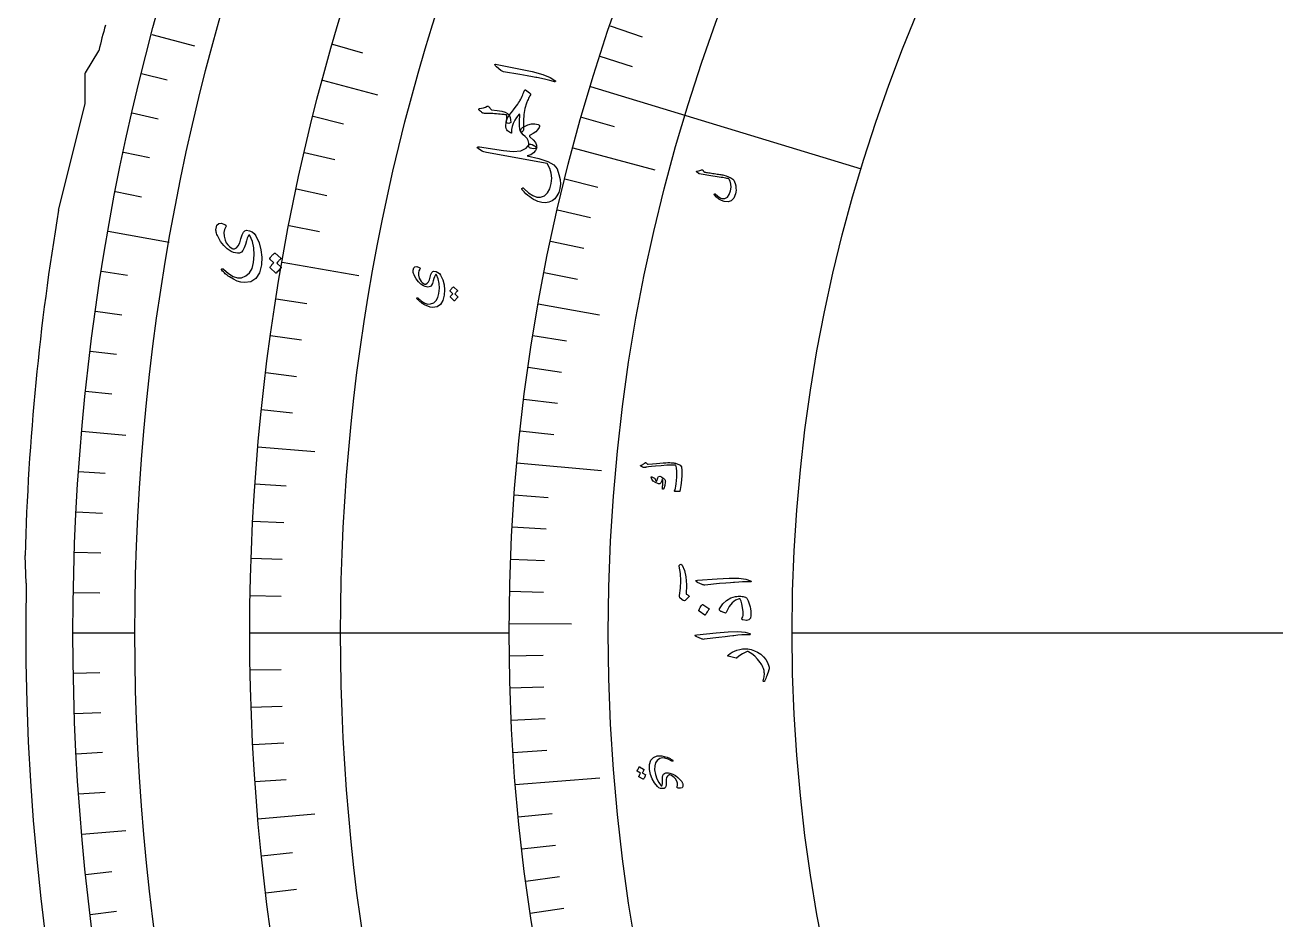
# Model space of a CAD drawing. Header units: millimetres. Extents: x -62 to 62, y -62 to 70.
# Drawn here: x -62.02 to -29.13, y -7.55 to 15.97 of the extents above; entities that cross this region are included whole.
import ezdxf

# ---------------------------------------------------------------- set-up
doc = ezdxf.new("R2010")
doc.units = ezdxf.units.MM
for name, color, linetype in [('CUT_OUTER', 1, 'Continuous'), ('ENGRAVE', 7, 'Continuous'), ('ENGRAVE_FINE', 8, 'Continuous'), ('TEXT', 5, 'Continuous')]:
    doc.layers.add(name, color=color, linetype=linetype)

msp = doc.modelspace()

# ---------------------------------------------------------------- linework, layer by layer
at = {"layer": 'CUT_OUTER'}
for points in [[(-61.1385, 11.1042), (-60.4396, 13.9005), (-60.4362, 13.9185), (-60.4351, 13.9368), (-60.4351, 14.7074), (-60.435, 14.7107), (-60.4334, 14.7136), (-60.0827, 15.298)], [(-61.9859, 1.3064), (-62.0202, 2.0266)]]:
    msp.add_lwpolyline(points, dxfattribs=at)
for centre, radius, start, end in [((-18.2667, 4.7593), 43.1236, 164.92811, 165.85458), ((4.2172, 0.1744), 66.2634, 170.505926, 178.39824), ((0.0001, -0.0001), 61.9999, 178.792518, 0.351695)]:
    msp.add_arc(centre, radius, start, end, dxfattribs=at)
at = {"layer": 'ENGRAVE'}
for points in [[(-58.6897, 15.7258), (-57.5668, 15.425)], [(-54.1981, 14.5223), (-52.7488, 14.134)], [(-47.1529, 14.3565), (-40.0355, 12.1895)], [(-47.6143, 12.743), (-45.4582, 12.1659)], [(-59.8369, 10.5509), (-58.2341, 10.2683)], [(-55.2576, 9.7434), (-53.2426, 9.3881)], [(-48.5267, 8.6408), (-46.9152, 8.3538)], [(-60.5288, 5.2956), (-59.3707, 5.1943)], [(-55.8965, 4.8903), (-54.4018, 4.7595)], [(-49.0874, 4.4641), (-46.8646, 4.2619)], [(-60.76, 0), (-59.1325, 0)], [(-56.11, 0), (-49.29, 0)], [(-49.2894, 0.2428), (-47.6526, 0.2347)], [(-41.85, 0), (41.85, 0)], [(-49.128, -3.9925), (-46.9034, -3.8117)], [(-55.8965, -4.8903), (-54.4018, -4.7595)], [(-60.5288, -5.2956), (-59.3707, -5.1943)]]:
    msp.add_lwpolyline(points, dxfattribs=at)
for radius in [60.76, 60.76, 59.1325, 56.11, 56.11, 53.723, 49.29, 49.29, 46.686, 41.85, 41.85]:
    msp.add_circle((0, 0), radius, dxfattribs=at)
at = {"layer": 'ENGRAVE_FINE'}
for points in [[(-46.6374, 15.9516), (-45.7927, 15.6627)], [(-53.9364, 15.466), (-53.1497, 15.2404)], [(-46.9019, 15.1565), (-46.0523, 14.8819)], [(-58.9552, 14.6992), (-58.2784, 14.5304)], [(-59.2027, 13.668), (-58.5231, 13.5111)], [(-54.4433, 13.5742), (-53.6492, 13.3762)], [(-47.3904, 13.5519), (-46.532, 13.3064)], [(-59.4322, 12.6327), (-58.75, 12.4877)], [(-54.6719, 12.622), (-53.8745, 12.4379)], [(-47.8245, 11.9299), (-46.9582, 11.7138)], [(-59.6437, 11.5936), (-58.959, 11.4605)], [(-54.8839, 11.6659), (-54.0833, 11.4958)], [(-48.0209, 11.1129), (-47.1511, 10.9116)], [(-55.0791, 10.7063), (-54.2757, 10.5501)], [(-48.2035, 10.2922), (-47.3303, 10.1058)], [(-60.0119, 9.505), (-59.323, 9.3958)], [(-48.3721, 9.4681), (-47.4959, 9.2966)], [(-55.4192, 8.7775), (-54.6109, 8.6495)], [(-60.1687, 8.4562), (-59.478, 8.3591)], [(-55.5639, 7.809), (-54.7535, 7.6951)], [(-48.6672, 7.8105), (-47.7857, 7.669)], [(-60.3071, 7.4048), (-59.6148, 7.3198)], [(-48.7936, 6.9774), (-47.9098, 6.851)], [(-55.6918, 6.8381), (-54.8795, 6.7384)], [(-60.4272, 6.3511), (-59.7335, 6.2782)], [(-48.9058, 6.1418), (-48.02, 6.0306)], [(-55.8026, 5.8651), (-54.9887, 5.7795)], [(-49.0038, 5.304), (-48.1162, 5.2079)], [(-60.612, 4.2384), (-59.9162, 4.1897)], [(-55.9733, 3.914), (-55.1569, 3.8569)], [(-49.1567, 3.6224), (-48.2663, 3.5568)], [(-60.6767, 3.1799), (-59.9802, 3.1434)], [(-56.0331, 2.9366), (-55.2158, 2.8937)], [(-49.2116, 2.7792), (-48.3202, 2.7289)], [(-60.723, 2.1205), (-60.0259, 2.0962)], [(-56.0758, 1.9582), (-55.2579, 1.9296)], [(-49.252, 1.9347), (-48.3599, 1.8997)], [(-60.7507, 1.0604), (-60.0534, 1.0482)], [(-49.278, 1.0891), (-48.3854, 1.0694)], [(-56.1015, 0.9793), (-55.2832, 0.965)], [(-49.2863, -0.6042), (-48.3936, -0.5932)], [(-56.1015, -0.9793), (-55.2832, -0.965)], [(-60.7507, -1.0604), (-60.0534, -1.0482)], [(-49.2686, -1.4514), (-48.3762, -1.4251)], [(-56.0758, -1.9582), (-55.2579, -1.9296)], [(-60.723, -2.1205), (-60.0259, -2.0962)], [(-49.2364, -2.2987), (-48.3445, -2.2571)], [(-56.0331, -2.9366), (-55.2158, -2.8937)], [(-60.6767, -3.1799), (-59.9802, -3.1434)], [(-49.1895, -3.1458), (-48.2985, -3.0888)], [(-55.9733, -3.914), (-55.1569, -3.8569)], [(-60.612, -4.2384), (-59.9162, -4.1897)], [(-49.0519, -4.8384), (-48.1635, -4.7508)], [(-48.9612, -5.6834), (-48.0744, -5.5805)], [(-55.8026, -5.8651), (-54.9887, -5.7795)], [(-60.4272, -6.3511), (-59.7335, -6.2782)], [(-48.8559, -6.5273), (-47.971, -6.409)], [(-55.6918, -6.8381), (-54.8795, -6.7384)], [(-48.736, -7.3696), (-47.8532, -7.2361)], [(-60.3071, -7.4048), (-59.6148, -7.3198)]]:
    msp.add_lwpolyline(points, dxfattribs=at)
at = {"layer": 'TEXT'}
for points in [[(-49.6244, 14.8754), (-49.6598, 14.9103), (-49.6693, 14.9327), (-49.6527, 14.9425), (-49.61, 14.9397), (-49.0357, 14.8245), (-48.6836, 14.7523), (-48.4079, 14.6763), (-48.2084, 14.5971), (-48.085, 14.5149), (-48.0761, 14.5041), (-48.0722, 14.4957), (-48.0731, 14.4896), (-48.0788, 14.486), (-48.0867, 14.484), (-48.0962, 14.4838), (-48.1074, 14.4853), (-48.1203, 14.4886), (-48.219, 14.5183), (-48.325, 14.5453), (-48.4385, 14.5695), (-48.5592, 14.5909), (-48.5906, 14.5971), (-48.6757, 14.6128), (-48.8144, 14.638), (-49.0068, 14.6727), (-49.4348, 14.7451), (-49.4571, 14.7505), (-49.477, 14.7577), (-49.4944, 14.7667), (-49.5095, 14.7776)], [(-49.2489, 13.1355), (-49.2819, 13.1525), (-49.3105, 13.1724), (-49.3346, 13.1951), (-49.3542, 13.2207), (-49.3689, 13.254), (-49.3769, 13.2946), (-49.3783, 13.3424), (-49.3731, 13.3975), (-49.3678, 13.4269), (-49.3608, 13.4552), (-49.3521, 13.4824), (-49.3416, 13.5085), (-49.3298, 13.5336), (-49.3167, 13.5577), (-49.3025, 13.5809), (-49.2872, 13.6032), (-49.2305, 13.6774), (-49.18, 13.7437), (-49.1357, 13.8022), (-49.0977, 13.853), (-49.0659, 13.8961), (-49.0404, 13.9317), (-49.0212, 13.9599), (-49.0082, 13.9807), (-48.9874, 14.0213), (-48.968, 14.0607), (-48.9502, 14.099), (-48.9339, 14.1362), (-48.919, 14.1718), (-48.9052, 14.2052), (-48.8927, 14.2364), (-48.8815, 14.2655), (-48.8788, 14.2699), (-48.8742, 14.2715), (-48.8675, 14.2703), (-48.8589, 14.2664), (-48.8227, 14.2451), (-48.7892, 14.2206), (-48.7586, 14.1928), (-48.7307, 14.1619), (-48.728, 14.1569), (-48.7269, 14.1515), (-48.7275, 14.1456), (-48.7298, 14.1393), (-48.7472, 14.1078), (-48.7635, 14.0774), (-48.7787, 14.048), (-48.7928, 14.0197), (-48.8056, 13.9926), (-48.817, 13.9668), (-48.8269, 13.9423), (-48.8353, 13.919), (-48.8775, 13.7767), (-48.9042, 13.6218), (-48.9154, 13.4543), (-48.9108, 13.2745), (-48.9109, 13.2437), (-48.9154, 13.2165), (-48.9245, 13.1931), (-48.9382, 13.1733), (-48.9534, 13.1602), (-48.9673, 13.1565), (-48.9799, 13.1624), (-48.9912, 13.1777), (-49.0073, 13.2329), (-49.0165, 13.3236), (-49.0185, 13.4499), (-49.0132, 13.6118), (-49.0138, 13.6185), (-49.0149, 13.6235), (-49.0165, 13.6267), (-49.0185, 13.6282), (-49.0349, 13.6197), (-49.0605, 13.5902), (-49.0954, 13.5397), (-49.1393, 13.468), (-49.1823, 13.3854), (-49.2117, 13.304), (-49.2273, 13.2239), (-49.2291, 13.145), (-49.2294, 13.1377), (-49.2328, 13.1336), (-49.2393, 13.1329), (-49.2489, 13.1355)], [(-50.0377, 13.7016), (-50.0464, 13.7087), (-50.0543, 13.7153), (-50.0615, 13.7211), (-50.0679, 13.7263), (-50.0735, 13.7307), (-50.078, 13.7344), (-50.0816, 13.7374), (-50.084, 13.7395), (-50.088, 13.7447), (-50.0904, 13.7501), (-50.0912, 13.7557), (-50.0903, 13.7615), (-50.0881, 13.7668), (-50.0847, 13.7707), (-50.0801, 13.7734), (-50.0743, 13.7748), (-50.0155, 13.7833), (-49.9609, 13.7967), (-49.9105, 13.8149), (-49.8643, 13.8381), (-49.8527, 13.8425), (-49.8416, 13.8419), (-49.8309, 13.8364), (-49.8207, 13.826), (-49.7589, 13.7459), (-49.6033, 13.728), (-49.4858, 13.7079), (-49.395, 13.6822), (-49.331, 13.6513), (-49.2938, 13.615), (-49.2791, 13.5839), (-49.2659, 13.5394), (-49.2542, 13.4813), (-49.244, 13.4096), (-49.3018, 13.3871), (-49.3401, 13.3897), (-49.3589, 13.4176), (-49.3582, 13.4706), (-49.3531, 13.5096), (-49.3501, 13.5451), (-49.3493, 13.5771), (-49.3507, 13.6057), (-49.3608, 13.609), (-49.3757, 13.6123), (-49.3955, 13.6155), (-49.42, 13.6186), (-49.4494, 13.6218), (-49.4839, 13.6252), (-49.5234, 13.629), (-49.5678, 13.633), (-49.6227, 13.6381), (-49.6742, 13.6425), (-49.7223, 13.646), (-49.7671, 13.6488), (-49.8088, 13.6507), (-49.8475, 13.6517), (-49.8832, 13.6516), (-49.9159, 13.6506), (-49.9419, 13.6504), (-49.9624, 13.6519), (-49.9776, 13.6551), (-49.9874, 13.66), (-49.9956, 13.6678), (-50.0067, 13.6773), (-50.0207, 13.6885), (-50.0377, 13.7016)], [(-48.995, 13.1911), (-48.9837, 13.2214), (-48.9644, 13.2495), (-48.9371, 13.2754), (-48.9017, 13.2991), (-48.8012, 13.3485), (-48.7058, 13.375), (-48.6153, 13.3787), (-48.5298, 13.3598), (-48.5071, 13.3472), (-48.4953, 13.3301), (-48.4944, 13.3082), (-48.5043, 13.2817), (-48.541, 13.2217), (-48.5921, 13.1678), (-48.6574, 13.1197), (-48.7372, 13.0775), (-48.7531, 13.0676), (-48.7589, 13.0563), (-48.7546, 13.0435), (-48.7403, 13.0292), (-48.6549, 12.9584), (-48.5977, 12.8872), (-48.5684, 12.8157), (-48.5672, 12.7437), (-48.571, 12.7373), (-48.5789, 12.7321), (-48.5907, 12.7279), (-48.6066, 12.7247), (-48.6517, 12.7228), (-48.6912, 12.7261), (-48.7249, 12.7346), (-48.753, 12.7483), (-48.7629, 12.7574), (-48.7698, 12.7687), (-48.7736, 12.7822), (-48.7744, 12.798), (-48.7741, 12.8713), (-48.7891, 12.9361), (-48.8195, 12.9925), (-48.8653, 13.0405), (-48.919, 13.087), (-48.9585, 13.1276), (-48.9838, 13.1623), (-48.995, 13.1911)], [(-49.4418, 12.6707), (-49.1834, 12.6483), (-48.9827, 12.669), (-48.8395, 12.7325), (-48.7538, 12.8391), (-48.7402, 12.8438), (-48.7165, 12.8403), (-48.6827, 12.8287), (-48.6387, 12.8088), (-48.6045, 12.7916), (-48.5811, 12.7754), (-48.5684, 12.7601), (-48.5666, 12.7459), (-48.5985, 12.6711), (-48.6511, 12.6106), (-48.7245, 12.5646), (-48.8186, 12.533), (-48.5101, 12.4667), (-48.2762, 12.3871), (-48.1168, 12.2945), (-48.0319, 12.1892), (-47.9805, 12.0436), (-47.9505, 11.9099), (-47.9423, 11.7877), (-47.9557, 11.677), (-47.9877, 11.5709), (-48.0329, 11.4814), (-48.0914, 11.4084), (-48.1633, 11.3518), (-48.2457, 11.3146), (-48.3357, 11.2996), (-48.4333, 11.307), (-48.5385, 11.3368), (-48.5929, 11.3601), (-48.6463, 11.3876), (-48.6988, 11.4193), (-48.7503, 11.4551), (-48.8007, 11.4953), (-48.8501, 11.5401), (-48.8984, 11.5893), (-48.9455, 11.6431), (-48.9502, 11.6505), (-48.9529, 11.6582), (-48.9538, 11.666), (-48.9528, 11.674), (-48.9504, 11.6802), (-48.9465, 11.6852), (-48.941, 11.6889), (-48.934, 11.6914), (-48.9261, 11.6917), (-48.918, 11.6893), (-48.9096, 11.6842), (-48.9009, 11.6762), (-48.7823, 11.5647), (-48.6705, 11.4901), (-48.5657, 11.4519), (-48.4678, 11.4501), (-48.364, 11.4875), (-48.282, 11.5602), (-48.2216, 11.6681), (-48.1826, 11.8114), (-48.1719, 11.9441), (-48.1858, 12.0753), (-48.2243, 12.2051), (-48.2874, 12.3337), (-49.884, 12.6218), (-49.9222, 12.6288), (-49.954, 12.6364), (-49.9795, 12.6445), (-49.9988, 12.6533), (-50.1259, 12.7331), (-50.1334, 12.7532), (-50.1262, 12.7658), (-50.1043, 12.7709), (-50.0678, 12.7684)], [(-44.356, 12.1091), (-44.3595, 12.1126), (-44.3616, 12.1165), (-44.3624, 12.1208), (-44.3617, 12.1254), (-44.3597, 12.1296), (-44.3564, 12.1328), (-44.3518, 12.1349), (-44.3458, 12.1358), (-44.3113, 12.1401), (-44.2809, 12.1464), (-44.2544, 12.1547), (-44.2318, 12.165), (-44.224, 12.1677), (-44.2161, 12.1669), (-44.208, 12.1626), (-44.1998, 12.1547), (-44.1961, 12.1501), (-44.1925, 12.1457), (-44.189, 12.1415), (-44.1856, 12.1376), (-44.1825, 12.1339), (-44.1796, 12.1304), (-44.1771, 12.1272), (-44.1748, 12.1243), (-44.1705, 12.1193), (-44.165, 12.115), (-44.1582, 12.1115), (-44.15, 12.1087), (-44.1262, 12.1039), (-44.1002, 12.0991), (-44.0719, 12.0941), (-44.0414, 12.0892), (-44.0087, 12.084), (-43.9737, 12.0786), (-43.9366, 12.073), (-43.8972, 12.0671), (-43.8578, 12.0618), (-43.8208, 12.0565), (-43.7863, 12.0513), (-43.7542, 12.046), (-43.7244, 12.0409), (-43.6969, 12.0359), (-43.6716, 12.0311), (-43.6485, 12.0264), (-43.5809, 12.0097), (-43.5189, 11.9867), (-43.4625, 11.9575), (-43.4115, 11.922), (-43.3837, 11.8935), (-43.3612, 11.8552), (-43.3442, 11.807), (-43.3325, 11.7489), (-43.3263, 11.6878), (-43.3253, 11.6318), (-43.3296, 11.5808), (-43.3392, 11.5348), (-43.385, 11.4255), (-43.4495, 11.3555), (-43.533, 11.3247), (-43.6354, 11.3333), (-43.707, 11.3582), (-43.7736, 11.396), (-43.8351, 11.4466), (-43.8917, 11.5103), (-43.8947, 11.5148), (-43.8962, 11.5191), (-43.8961, 11.5231), (-43.8945, 11.527), (-43.8918, 11.5308), (-43.8888, 11.5335), (-43.8856, 11.535), (-43.8822, 11.5354), (-43.8773, 11.535), (-43.8728, 11.5336), (-43.8688, 11.5313), (-43.8653, 11.528), (-43.8129, 11.481), (-43.767, 11.4461), (-43.7275, 11.4232), (-43.6944, 11.4123), (-43.6162, 11.4159), (-43.5529, 11.4513), (-43.5045, 11.5185), (-43.4708, 11.6175), (-43.4563, 11.7109), (-43.4584, 11.7942), (-43.4769, 11.8675), (-43.5121, 11.9308), (-43.536, 11.9363), (-43.5641, 11.942), (-43.5963, 11.9481), (-43.6327, 11.9544), (-43.6734, 11.9611), (-43.7185, 11.9679), (-43.7679, 11.975), (-43.8218, 11.9822), (-43.8772, 11.9902), (-43.9317, 11.9983), (-43.9852, 12.0065), (-44.0378, 12.0149), (-44.0895, 12.0234), (-44.1401, 12.0321), (-44.1898, 12.0412), (-44.2385, 12.0505), (-44.2859, 12.0575), (-44.2911, 12.0592), (-44.2958, 12.0613), (-44.3, 12.0638), (-44.3037, 12.0668)], [(-56.7399, 10.6647), (-56.7771, 10.5976), (-56.793, 10.5179), (-56.7873, 10.4256), (-56.7602, 10.321), (-56.7286, 10.252), (-56.6868, 10.1919), (-56.6348, 10.1406), (-56.5728, 10.098), (-56.5598, 10.0926), (-56.5458, 10.0898), (-56.5307, 10.0897), (-56.5146, 10.0922), (-56.4613, 10.1187), (-56.4152, 10.1709), (-56.3763, 10.2486), (-56.3446, 10.352), (-56.3142, 10.4542), (-56.2799, 10.5261), (-56.2418, 10.5677), (-56.1999, 10.5791), (-56.1191, 10.566), (-56.0506, 10.5368), (-55.9941, 10.4917), (-55.9497, 10.4305), (-55.8677, 10.2477), (-55.8166, 10.0601), (-55.7962, 9.8677), (-55.8065, 9.6699), (-55.8577, 9.461), (-55.9489, 9.3134), (-56.0807, 9.2271), (-56.2533, 9.202), (-56.3439, 9.2137), (-56.4396, 9.2427), (-56.5404, 9.2889), (-56.6463, 9.3524), (-56.6752, 9.3733), (-56.7029, 9.3944), (-56.7295, 9.4158), (-56.7548, 9.4374), (-56.7791, 9.4594), (-56.8025, 9.4819), (-56.8249, 9.5051), (-56.8463, 9.5288), (-56.8548, 9.541), (-56.8573, 9.5512), (-56.854, 9.5591), (-56.8448, 9.565), (-56.8342, 9.5673), (-56.8241, 9.5666), (-56.8145, 9.5629), (-56.8054, 9.5561), (-56.6742, 9.4407), (-56.5511, 9.365), (-56.4362, 9.3288), (-56.3296, 9.3317), (-56.2101, 9.378), (-56.1175, 9.4595), (-56.0517, 9.5761), (-56.0124, 9.7281), (-55.9936, 9.9283), (-56.0027, 10.1134), (-56.0399, 10.2836), (-56.1053, 10.4391), (-56.1115, 10.4489), (-56.1186, 10.4535), (-56.1267, 10.4529), (-56.1357, 10.4471), (-56.1555, 10.4203), (-56.177, 10.3716), (-56.2003, 10.3007), (-56.2252, 10.2079), (-56.2544, 10.114), (-56.2899, 10.0447), (-56.3317, 10), (-56.3799, 9.9798), (-56.4331, 9.9759), (-56.487, 9.9817), (-56.5419, 9.9974), (-56.5975, 10.0229), (-56.7033, 10.0924), (-56.7965, 10.1797), (-56.8771, 10.2846), (-56.9448, 10.4073), (-56.9603, 10.4395), (-56.9731, 10.4704), (-56.9833, 10.4999), (-56.9909, 10.5281), (-56.9961, 10.5549), (-56.999, 10.5801), (-56.9996, 10.6038), (-56.9979, 10.6259), (-56.9742, 10.709), (-56.9277, 10.754), (-56.8584, 10.7607), (-56.7665, 10.7293), (-56.743, 10.7142), (-56.7307, 10.6985), (-56.7297, 10.682), (-56.7399, 10.6647)], [(-55.5801, 9.8204), (-55.5824, 9.8236), (-55.5834, 9.8276), (-55.583, 9.8326), (-55.5814, 9.8385), (-55.5695, 9.8583), (-55.5569, 9.8774), (-55.5436, 9.8956), (-55.5295, 9.913), (-55.5146, 9.9296), (-55.4986, 9.9456), (-55.4817, 9.9611), (-55.4636, 9.9759), (-55.4585, 9.9784), (-55.4534, 9.9791), (-55.4484, 9.9777), (-55.4434, 9.9745), (-55.2943, 9.841), (-55.2926, 9.8377), (-55.2934, 9.8336), (-55.2966, 9.8284), (-55.3022, 9.8224), (-55.3071, 9.8184), (-55.3141, 9.8117), (-55.323, 9.8023), (-55.3341, 9.7902), (-55.3473, 9.7753), (-55.3629, 9.7575), (-55.3808, 9.7368), (-55.4011, 9.7131), (-55.2852, 9.6084), (-55.2819, 9.604), (-55.2817, 9.599), (-55.2848, 9.5934), (-55.2912, 9.5873), (-55.2966, 9.582), (-55.3049, 9.5736), (-55.316, 9.5621), (-55.3299, 9.5474), (-55.3466, 9.5293), (-55.3663, 9.5076), (-55.3888, 9.4822), (-55.4142, 9.4531), (-55.4181, 9.4503), (-55.4217, 9.4493), (-55.4249, 9.4503), (-55.4279, 9.4532), (-55.5709, 9.5867), (-55.5732, 9.5899), (-55.5742, 9.594), (-55.5739, 9.599), (-55.5723, 9.6048), (-55.5631, 9.6219), (-55.5531, 9.6383), (-55.5422, 9.654), (-55.5305, 9.6689), (-55.518, 9.6832), (-55.5049, 9.6967), (-55.4912, 9.7097), (-55.4769, 9.7219)], [(-51.6389, 9.5586), (-51.6643, 9.5124), (-51.6751, 9.4577), (-51.6711, 9.3943), (-51.6523, 9.3224), (-51.6305, 9.2751), (-51.6017, 9.2338), (-51.566, 9.1986), (-51.5233, 9.1693), (-51.5144, 9.1656), (-51.5047, 9.1637), (-51.4944, 9.1636), (-51.4833, 9.1654), (-51.4466, 9.1836), (-51.415, 9.2195), (-51.3883, 9.2731), (-51.3666, 9.3442), (-51.3458, 9.4146), (-51.3224, 9.4641), (-51.2962, 9.4928), (-51.2674, 9.5008), (-51.2119, 9.4919), (-51.1647, 9.472), (-51.1258, 9.441), (-51.0952, 9.3989), (-51.0386, 9.273), (-51.0034, 9.1438), (-50.9894, 9.011), (-50.9966, 8.8746), (-51.032, 8.7304), (-51.095, 8.6287), (-51.1858, 8.5694), (-51.3045, 8.5524), (-51.3668, 8.5606), (-51.4325, 8.5807), (-51.5017, 8.6127), (-51.5744, 8.6566), (-51.5942, 8.671), (-51.6133, 8.6856), (-51.6315, 8.7003), (-51.6489, 8.7152), (-51.6655, 8.7304), (-51.6816, 8.7459), (-51.6969, 8.7619), (-51.7116, 8.7782), (-51.7174, 8.7866), (-51.7192, 8.7936), (-51.7169, 8.7991), (-51.7105, 8.8031), (-51.7032, 8.8047), (-51.6963, 8.8042), (-51.6897, 8.8016), (-51.6835, 8.7969), (-51.5935, 8.7174), (-51.509, 8.6651), (-51.43, 8.64), (-51.3567, 8.6418), (-51.2744, 8.6736), (-51.2106, 8.7296), (-51.1652, 8.81), (-51.1381, 8.9147), (-51.1251, 9.0527), (-51.1314, 9.1803), (-51.157, 9.2976), (-51.2022, 9.4046), (-51.2064, 9.4113), (-51.2113, 9.4144), (-51.2169, 9.414), (-51.2231, 9.41), (-51.2367, 9.3915), (-51.2514, 9.3579), (-51.2673, 9.3091), (-51.2844, 9.2451), (-51.3044, 9.1805), (-51.3288, 9.1328), (-51.3575, 9.102), (-51.3907, 9.0881), (-51.4272, 9.0854), (-51.4643, 9.0894), (-51.502, 9.1001), (-51.5403, 9.1176), (-51.613, 9.1654), (-51.6771, 9.2253), (-51.7326, 9.2974), (-51.7793, 9.3815), (-51.79, 9.4036), (-51.7988, 9.4248), (-51.8059, 9.4451), (-51.8112, 9.4645), (-51.8148, 9.4828), (-51.8168, 9.5001), (-51.8172, 9.5164), (-51.8161, 9.5315), (-51.8, 9.5886), (-51.7681, 9.6195), (-51.7206, 9.6243), (-51.6573, 9.6029), (-51.6411, 9.5926), (-51.6326, 9.5818), (-51.6319, 9.5705), (-51.6389, 9.5586)], [(-50.8408, 8.9785), (-50.8424, 8.9807), (-50.843, 8.9835), (-50.8428, 8.9869), (-50.8417, 8.991), (-50.8335, 9.0047), (-50.8248, 9.0179), (-50.8156, 9.0304), (-50.806, 9.0425), (-50.7957, 9.054), (-50.7847, 9.0651), (-50.7731, 9.0758), (-50.7607, 9.086), (-50.7571, 9.0878), (-50.7536, 9.0882), (-50.7502, 9.0873), (-50.7468, 9.0851), (-50.6443, 8.9929), (-50.6431, 8.9907), (-50.6436, 8.9878), (-50.6458, 8.9843), (-50.6497, 8.9801), (-50.6531, 8.9773), (-50.6579, 8.9727), (-50.664, 8.9662), (-50.6716, 8.9578), (-50.6807, 8.9475), (-50.6915, 8.9352), (-50.7038, 8.9208), (-50.7178, 8.9045), (-50.6382, 8.8322), (-50.6359, 8.8291), (-50.6358, 8.8256), (-50.638, 8.8218), (-50.6423, 8.8175), (-50.6461, 8.8139), (-50.6518, 8.8081), (-50.6594, 8.8001), (-50.669, 8.7899), (-50.6805, 8.7774), (-50.6941, 8.7624), (-50.7096, 8.7449), (-50.7271, 8.7247), (-50.7298, 8.7228), (-50.7323, 8.7222), (-50.7345, 8.7228), (-50.7365, 8.7248), (-50.8346, 8.8171), (-50.8362, 8.8193), (-50.8369, 8.8221), (-50.8367, 8.8256), (-50.8356, 8.8296), (-50.8293, 8.8414), (-50.8224, 8.8527), (-50.8149, 8.8636), (-50.8068, 8.8739), (-50.7982, 8.8837), (-50.7891, 8.8931), (-50.7797, 8.9021), (-50.7699, 8.9105)], [(-45.8215, 4.4012), (-45.8058, 4.4077), (-45.7909, 4.4147), (-45.7767, 4.4221), (-45.7632, 4.4299), (-45.7505, 4.4382), (-45.7385, 4.4472), (-45.7272, 4.4567), (-45.7167, 4.4669), (-45.711, 4.4706), (-45.7046, 4.4714), (-45.6977, 4.4693), (-45.6902, 4.4643), (-45.6509, 4.4347), (-45.6466, 4.4318), (-45.643, 4.4297), (-45.6399, 4.4283), (-45.6375, 4.4277), (-45.5223, 4.4399), (-45.4182, 4.4501), (-45.3253, 4.4583), (-45.2436, 4.4645), (-45.1731, 4.4687), (-45.114, 4.4708), (-45.0663, 4.4708), (-45.03, 4.4688), (-44.9617, 4.462), (-44.9402, 4.4586), (-44.9187, 4.4542), (-44.8972, 4.4487), (-44.8758, 4.4422), (-44.8543, 4.4346), (-44.8329, 4.4257), (-44.8115, 4.4156), (-44.7902, 4.4043), (-44.7613, 4.3593), (-44.7477, 4.2652), (-44.7493, 4.1218), (-44.7655, 3.9292), (-44.7728, 3.8692), (-44.7811, 3.8139), (-44.7903, 3.7631), (-44.8005, 3.717), (-44.8027, 3.7129), (-44.8056, 3.7101), (-44.8093, 3.7086), (-44.8138, 3.7083), (-44.8353, 3.7088), (-44.8548, 3.7094), (-44.8724, 3.7101), (-44.8881, 3.711), (-44.9019, 3.7119), (-44.9142, 3.7129), (-44.9249, 3.7141), (-44.9341, 3.7155), (-44.9391, 3.7165), (-44.9419, 3.7186), (-44.9422, 3.7217), (-44.9402, 3.7258), (-44.9277, 3.7575), (-44.9169, 3.7988), (-44.9079, 3.8497), (-44.9007, 3.9102), (-44.8846, 4.0914), (-44.8801, 4.2339), (-44.8875, 4.3379), (-44.907, 4.4032), (-44.9495, 4.4073), (-45.0274, 4.4062), (-45.1408, 4.3999), (-45.2897, 4.3883), (-45.4389, 4.3753), (-45.5518, 4.3649), (-45.6284, 4.3572), (-45.6687, 4.3522), (-45.6797, 4.3505), (-45.6901, 4.3489), (-45.6997, 4.3474), (-45.7087, 4.346), (-45.7168, 4.3448), (-45.724, 4.3436), (-45.7303, 4.3425), (-45.7358, 4.3415), (-45.7476, 4.3401), (-45.7587, 4.3408), (-45.7691, 4.3436), (-45.7787, 4.3484), (-45.8291, 4.3804), (-45.8325, 4.383), (-45.8346, 4.3856), (-45.8355, 4.3883), (-45.8352, 4.391), (-45.833, 4.3942), (-45.83, 4.397), (-45.8262, 4.3993), (-45.8215, 4.4012)], [(-45.558, 4.0898), (-45.5574, 4.0924), (-45.5562, 4.0946), (-45.5542, 4.0964), (-45.5517, 4.0977), (-45.5494, 4.0981), (-45.5471, 4.098), (-45.5446, 4.0976), (-45.5419, 4.0969), (-45.4706, 4.0606), (-45.4635, 4.0564), (-45.4581, 4.0521), (-45.4544, 4.0477), (-45.4525, 4.0434), (-45.4491, 4.0253), (-45.4439, 4.0096), (-45.4369, 3.9965), (-45.4281, 3.9859), (-45.4232, 3.9835), (-45.4175, 3.9857), (-45.4112, 3.9924), (-45.404, 4.0037), (-45.4006, 4.0113), (-45.3974, 4.0192), (-45.3943, 4.0274), (-45.3913, 4.0358), (-45.3885, 4.0447), (-45.3859, 4.0539), (-45.3833, 4.0637), (-45.3809, 4.0739), (-45.363, 4.1082), (-45.3317, 4.1169), (-45.2871, 4.0999), (-45.2292, 4.0574), (-45.2123, 4.0406), (-45.1994, 4.0244), (-45.1905, 4.009), (-45.1856, 3.9943), (-45.1838, 3.9784), (-45.1843, 3.9568), (-45.1873, 3.9294), (-45.1928, 3.8962), (-45.1959, 3.8792), (-45.1995, 3.8632), (-45.2035, 3.8482), (-45.2079, 3.834), (-45.2126, 3.8207), (-45.2171, 3.8083), (-45.2216, 3.7968), (-45.226, 3.7861), (-45.2303, 3.7797), (-45.235, 3.7753), (-45.24, 3.7728), (-45.2454, 3.7723), (-45.2508, 3.7736), (-45.2545, 3.7765), (-45.2565, 3.7811), (-45.2568, 3.7873), (-45.2565, 3.807), (-45.2557, 3.8292), (-45.2546, 3.8541), (-45.253, 3.8816), (-45.2501, 3.9329), (-45.2497, 3.9731), (-45.2517, 4.0022), (-45.2564, 4.0203), (-45.2578, 4.0227), (-45.2599, 4.0241), (-45.2626, 4.0246), (-45.2659, 4.024), (-45.268, 4.0229), (-45.27, 4.0208), (-45.272, 4.0176), (-45.2739, 4.0134), (-45.2872, 3.9736), (-45.2936, 3.957), (-45.3011, 3.943), (-45.3099, 3.9315), (-45.3198, 3.9227), (-45.3311, 3.9154), (-45.3425, 3.9115), (-45.354, 3.911), (-45.3655, 3.9139), (-45.4421, 3.9464), (-45.4997, 3.9865), (-45.5383, 4.0343), (-45.558, 4.0898)], [(-44.8181, 1.7451), (-44.8191, 1.7631), (-44.8153, 1.7776), (-44.8066, 1.7887), (-44.793, 1.7963), (-44.7778, 1.7993), (-44.7641, 1.7967), (-44.7519, 1.7885), (-44.7413, 1.7747), (-44.6831, 1.6372), (-44.6459, 1.4649), (-44.6292, 1.2575), (-44.6327, 1.0148), (-44.614, 1.0046), (-44.5974, 0.9945), (-44.5829, 0.9845), (-44.5705, 0.9745), (-44.5623, 0.9659), (-44.5583, 0.958), (-44.5585, 0.9507), (-44.5628, 0.9441), (-44.6656, 0.8445), (-44.6836, 0.8377), (-44.7118, 0.847), (-44.7501, 0.8725), (-44.7987, 0.9143), (-44.8063, 0.9256), (-44.8108, 0.9396), (-44.812, 0.9561), (-44.81, 0.9754), (-44.7845, 1.1678), (-44.7774, 1.3601), (-44.7886, 1.5524), (-44.8181, 1.7451)], [(-44.3347, 1.3219), (-44.3729, 1.3436), (-44.3861, 1.3606), (-44.3741, 1.3727), (-44.3371, 1.38), (-43.8213, 1.4129), (-43.5048, 1.4315), (-43.2524, 1.4297), (-43.0643, 1.4076), (-42.9404, 1.3657), (-42.9304, 1.3585), (-42.9251, 1.3522), (-42.9244, 1.3469), (-42.9285, 1.3424), (-42.9348, 1.339), (-42.9429, 1.3366), (-42.9528, 1.3354), (-42.9645, 1.3352), (-43.0554, 1.338), (-43.1519, 1.3369), (-43.2541, 1.3316), (-43.3619, 1.3223), (-43.3901, 1.3204), (-43.4662, 1.3144), (-43.5902, 1.3043), (-43.7621, 1.29), (-44.1434, 1.2541), (-44.1636, 1.2536), (-44.1822, 1.2552), (-44.1992, 1.2589), (-44.2145, 1.2647)], [(-44.2982, 0.5692), (-44.3008, 0.5719), (-44.3024, 0.5757), (-44.3028, 0.5805), (-44.3022, 0.5864), (-44.2851, 0.6279), (-44.2643, 0.6669), (-44.2399, 0.7034), (-44.2118, 0.7373), (-44.2075, 0.7406), (-44.2033, 0.742), (-44.1991, 0.7415), (-44.1949, 0.7392), (-44.0369, 0.6362), (-44.0332, 0.6324), (-44.0323, 0.6276), (-44.0344, 0.6218), (-44.0393, 0.6149), (-44.0436, 0.609), (-44.05, 0.5996), (-44.0586, 0.5868), (-44.0693, 0.5705), (-44.0822, 0.5505), (-44.0972, 0.5265), (-44.1143, 0.4985), (-44.1335, 0.4665), (-44.1367, 0.4623), (-44.1399, 0.4602), (-44.1431, 0.4602), (-44.1462, 0.4624)], [(-43.6205, 0.5203), (-43.6454, 0.529), (-43.6678, 0.5375), (-43.6877, 0.5459), (-43.7051, 0.5541), (-43.7202, 0.5621), (-43.733, 0.5696), (-43.7436, 0.5767), (-43.752, 0.5833), (-43.76, 0.5937), (-43.7633, 0.6052), (-43.7618, 0.6181), (-43.7555, 0.6322), (-43.6702, 0.7562), (-43.5717, 0.8507), (-43.4603, 0.9158), (-43.336, 0.9517), (-43.3005, 0.9563), (-43.2659, 0.9591), (-43.2322, 0.96), (-43.1993, 0.9592), (-43.1674, 0.9564), (-43.1369, 0.9515), (-43.1078, 0.9446), (-43.08, 0.9356), (-43.0652, 0.9279), (-43.0521, 0.9178), (-43.0405, 0.9054), (-43.0306, 0.8908), (-43.007, 0.8405), (-42.9869, 0.7888), (-42.9701, 0.7356), (-42.9567, 0.681), (-42.9464, 0.6252), (-42.9389, 0.5683), (-42.9343, 0.5105), (-42.9324, 0.4517), (-42.9449, 0.3822), (-42.9849, 0.3398), (-43.0525, 0.3247), (-43.1477, 0.3369), (-43.158, 0.3409), (-43.166, 0.3465), (-43.1716, 0.3536), (-43.1748, 0.3622), (-43.1738, 0.3697), (-43.171, 0.3774), (-43.1663, 0.3853), (-43.1598, 0.3935), (-43.1458, 0.4188), (-43.1377, 0.4534), (-43.1355, 0.4971), (-43.1392, 0.5501), (-43.1544, 0.6652), (-43.1717, 0.7592), (-43.1914, 0.8322), (-43.2135, 0.8841), (-43.2166, 0.8868), (-43.2218, 0.8884), (-43.2291, 0.8891), (-43.2386, 0.8888), (-43.3385, 0.8552), (-43.4275, 0.7879), (-43.5053, 0.6867), (-43.5718, 0.5514), (-43.5814, 0.5337), (-43.5926, 0.5226), (-43.6057, 0.5181), (-43.6205, 0.5203)], [(-44.3543, -0.1115), (-44.3932, -0.091), (-44.4068, -0.0745), (-44.3953, -0.062), (-44.3586, -0.0534), (-43.8441, -0.004), (-43.5283, 0.0249), (-43.276, 0.0312), (-43.0873, 0.0153), (-42.9621, -0.0226), (-42.9519, -0.0295), (-42.9463, -0.0356), (-42.9455, -0.0409), (-42.9495, -0.0455), (-42.9556, -0.0491), (-42.9636, -0.0518), (-42.9735, -0.0533), (-42.9852, -0.0539), (-43.0761, -0.054), (-43.1726, -0.0583), (-43.2746, -0.0668), (-43.382, -0.0796), (-43.4101, -0.0824), (-43.486, -0.0908), (-43.6096, -0.105), (-43.7809, -0.1249), (-44.1609, -0.173), (-44.1811, -0.1742), (-44.1997, -0.1732), (-44.2168, -0.17), (-44.2323, -0.1647)], [(-43.5289, -0.6199), (-43.5327, -0.6187), (-43.5357, -0.6173), (-43.538, -0.6156), (-43.5395, -0.6137), (-43.5401, -0.6078), (-43.5376, -0.6005), (-43.5319, -0.5918), (-43.5231, -0.5818), (-43.4781, -0.5428), (-43.4258, -0.509), (-43.3664, -0.4804), (-43.2999, -0.4571), (-43.2281, -0.4388), (-43.1574, -0.4274), (-43.0876, -0.4228), (-43.0188, -0.425), (-42.9281, -0.4425), (-42.8408, -0.472), (-42.7572, -0.5133), (-42.6769, -0.5664), (-42.604, -0.6299), (-42.5442, -0.7028), (-42.4974, -0.7849), (-42.4638, -0.8764), (-42.4579, -0.901), (-42.4559, -0.9256), (-42.4578, -0.9504), (-42.4637, -0.9752), (-42.4826, -1.0326), (-42.5002, -1.0845), (-42.5164, -1.1308), (-42.5312, -1.1716), (-42.5447, -1.2068), (-42.557, -1.2361), (-42.5679, -1.2595), (-42.5775, -1.2772), (-42.5806, -1.2809), (-42.5837, -1.2836), (-42.5868, -1.2852), (-42.5899, -1.2858), (-42.594, -1.2856), (-42.5978, -1.2845), (-42.6014, -1.2827), (-42.6048, -1.2801), (-42.6074, -1.2767), (-42.6087, -1.2724), (-42.6087, -1.2674), (-42.6074, -1.2615), (-42.5988, -1.2259), (-42.5918, -1.1919), (-42.5865, -1.1595), (-42.5828, -1.1287), (-42.5807, -1.0992), (-42.5804, -1.0708), (-42.5816, -1.0435), (-42.5846, -1.0172), (-42.5894, -0.9911), (-42.5966, -0.9641), (-42.6059, -0.9362), (-42.6175, -0.9075), (-42.6314, -0.8778), (-42.6479, -0.8474), (-42.6668, -0.816), (-42.6882, -0.7838), (-42.7567, -0.6932), (-42.8306, -0.6156), (-42.91, -0.5511), (-42.9949, -0.4997), (-43.0018, -0.4964), (-43.0097, -0.4947), (-43.0186, -0.4945), (-43.0285, -0.496), (-43.0872, -0.5186), (-43.1523, -0.5539), (-43.2237, -0.6019), (-43.3014, -0.6628), (-43.3064, -0.6655), (-43.3108, -0.6671), (-43.3147, -0.6677), (-43.3182, -0.6673)], [(-44.8727, -4.0513), (-44.8616, -4.005), (-44.8655, -3.9547), (-44.8842, -3.9005), (-44.9178, -3.8423), (-44.9481, -3.806), (-44.983, -3.7766), (-45.0227, -3.7541), (-45.067, -3.7383), (-45.0757, -3.7371), (-45.0846, -3.7377), (-45.0937, -3.74), (-45.1031, -3.7441), (-45.131, -3.7688), (-45.1504, -3.8079), (-45.1611, -3.8615), (-45.1632, -3.9295), (-45.1644, -3.9966), (-45.1729, -4.046), (-45.1888, -4.0777), (-45.212, -4.0918), (-45.2628, -4.0977), (-45.309, -4.0918), (-45.3507, -4.0738), (-45.3878, -4.044), (-45.4679, -3.9454), (-45.5297, -3.8381), (-45.5731, -3.7221), (-45.5981, -3.5976), (-45.5993, -3.4595), (-45.5661, -3.3537), (-45.4988, -3.2804), (-45.3976, -3.2395), (-45.3408, -3.2335), (-45.2784, -3.2374), (-45.2104, -3.251), (-45.1368, -3.2743), (-45.1162, -3.2828), (-45.0962, -3.2916), (-45.077, -3.3007), (-45.0584, -3.31), (-45.0404, -3.3198), (-45.0229, -3.33), (-45.0058, -3.3407), (-44.9893, -3.3519), (-44.9824, -3.358), (-44.9793, -3.3638), (-44.9801, -3.3691), (-44.9848, -3.374), (-44.9909, -3.377), (-44.9972, -3.3781), (-45.0036, -3.3772), (-45.0101, -3.3745), (-45.1068, -3.324), (-45.1928, -3.296), (-45.2679, -3.2907), (-45.3322, -3.3083), (-45.398, -3.3546), (-45.442, -3.4189), (-45.4641, -3.5011), (-45.4644, -3.6012), (-45.4441, -3.7278), (-45.4086, -3.8403), (-45.3582, -3.9387), (-45.2927, -4.0228), (-45.2874, -4.0277), (-45.2823, -4.0293), (-45.2775, -4.0275), (-45.2731, -4.0224), (-45.2657, -4.0028), (-45.2609, -3.9694), (-45.2587, -3.9223), (-45.259, -3.8616), (-45.2567, -3.7995), (-45.2464, -3.7515), (-45.2284, -3.7174), (-45.2024, -3.6974), (-45.1709, -3.6866), (-45.1374, -3.6815), (-45.1017, -3.6823), (-45.0641, -3.6889), (-44.989, -3.7141), (-44.9188, -3.7516), (-44.8532, -3.8015), (-44.7923, -3.8637), (-44.7777, -3.8803), (-44.7648, -3.8966), (-44.7538, -3.9125), (-44.7445, -3.928), (-44.737, -3.943), (-44.731, -3.9575), (-44.7267, -3.9714), (-44.724, -3.9848), (-44.7243, -4.0381), (-44.7446, -4.0726), (-44.7851, -4.0883), (-44.8457, -4.0853), (-44.8624, -4.0803), (-44.8725, -4.073), (-44.8759, -4.0633), (-44.8727, -4.0513)], [(-45.7113, -3.7276), (-45.7094, -3.7293), (-45.7081, -3.7317), (-45.7075, -3.7348), (-45.7075, -3.7387), (-45.7116, -3.7531), (-45.7161, -3.7671), (-45.7212, -3.7806), (-45.7269, -3.7938), (-45.7332, -3.8067), (-45.7402, -3.8193), (-45.748, -3.8318), (-45.7564, -3.844), (-45.7591, -3.8465), (-45.7621, -3.8477), (-45.7653, -3.8477), (-45.7688, -3.8465), (-45.8806, -3.7872), (-45.8821, -3.7855), (-45.8823, -3.7827), (-45.8812, -3.779), (-45.8788, -3.7742), (-45.8765, -3.7709), (-45.8734, -3.7655), (-45.8695, -3.7581), (-45.8648, -3.7487), (-45.8592, -3.7372), (-45.8526, -3.7234), (-45.8451, -3.7075), (-45.8366, -3.6893), (-45.9232, -3.6418), (-45.9259, -3.6395), (-45.9268, -3.6364), (-45.9258, -3.6324), (-45.923, -3.6275), (-45.9205, -3.6233), (-45.9168, -3.6166), (-45.9119, -3.6076), (-45.9058, -3.5961), (-45.8984, -3.582), (-45.8899, -3.5652), (-45.8802, -3.5456), (-45.8693, -3.5232), (-45.8674, -3.5208), (-45.8653, -3.5197), (-45.8632, -3.5198), (-45.861, -3.5211), (-45.7537, -3.5828), (-45.7519, -3.5844), (-45.7506, -3.5868), (-45.75, -3.59), (-45.7501, -3.5939), (-45.7529, -3.606), (-45.7564, -3.6179), (-45.7605, -3.6295), (-45.7653, -3.6407), (-45.7706, -3.6517), (-45.7764, -3.6623), (-45.7826, -3.6726), (-45.7894, -3.6826)]]:
    msp.add_lwpolyline(points, close=True, dxfattribs=at)

doc.saveas('drawing.dxf')
